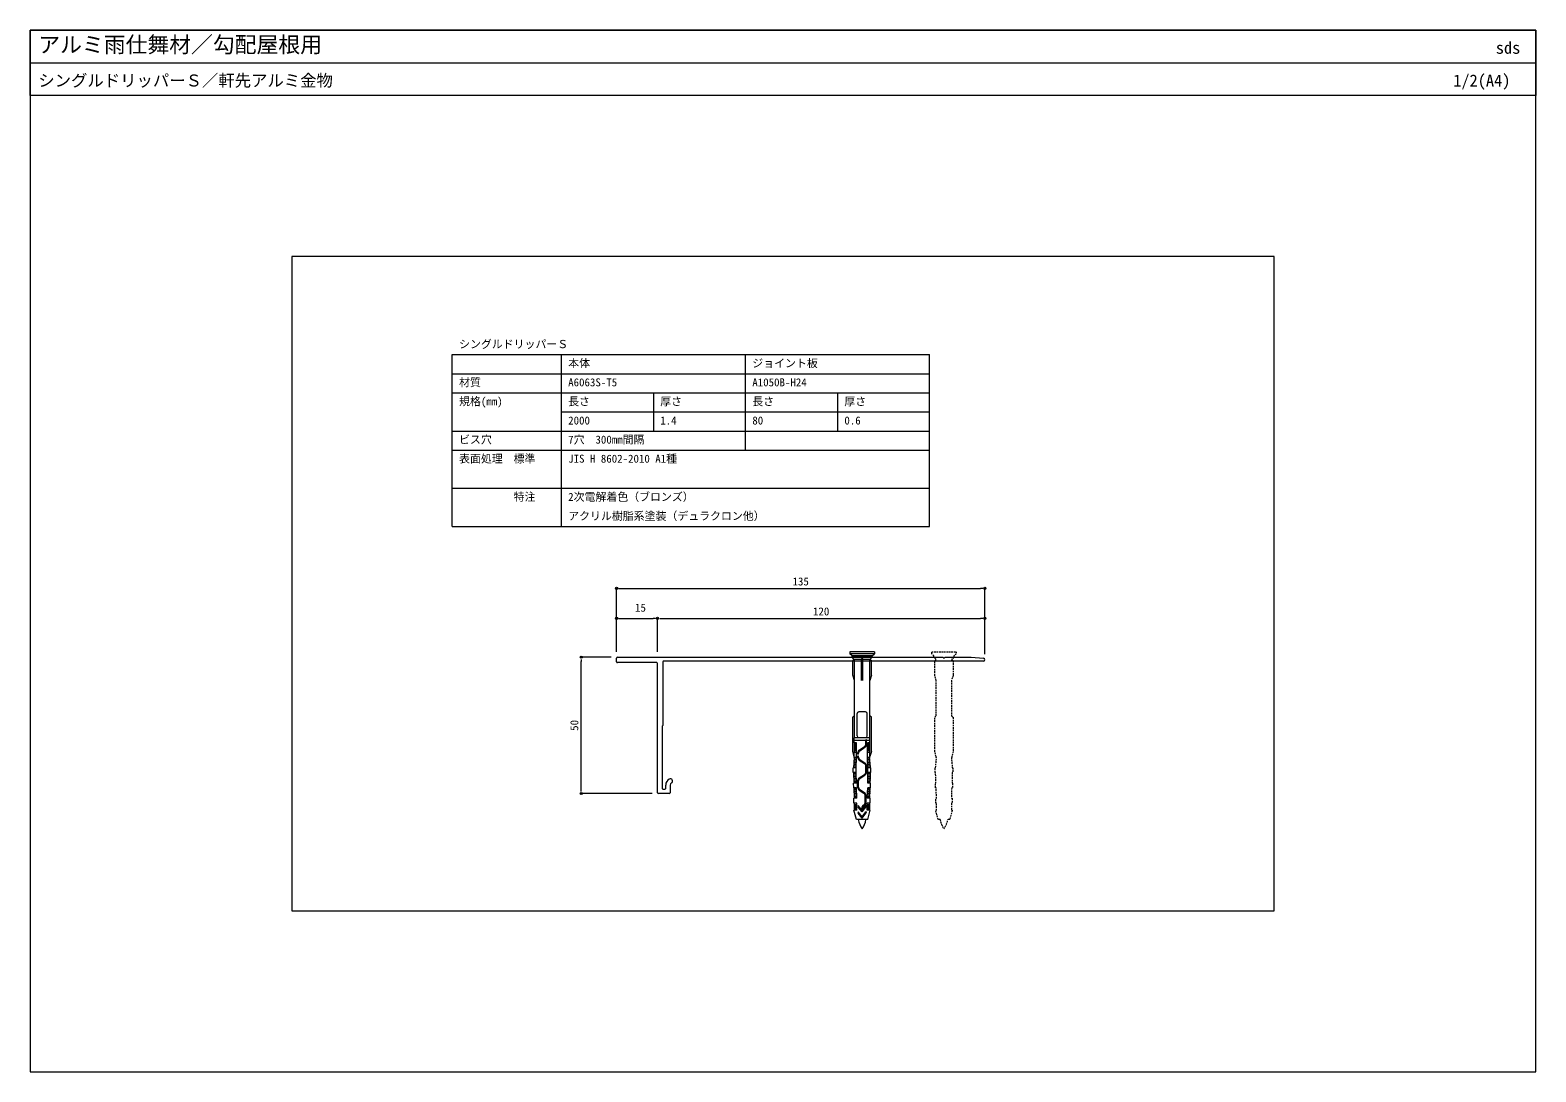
# Model space of a CAD drawing. Units: millimetres, scale not verified. Extents: x -276 to 276, y -191 to 191.
import ezdxf
from ezdxf.enums import TextEntityAlignment as Align

# ---------------------------------------------------------------- set-up
doc = ezdxf.new("R2010")
doc.units = ezdxf.units.MM
doc.header["$LTSCALE"] = 0.5
doc.linetypes.add('DASHED1', pattern=[1.8, 1.2, -0.6])
for name, color, linetype, lineweight in [('0-0_0', 7, 'Continuous', 9), ('0-2_moji', 7, 'Continuous', 18), ('0-3_SUNPO', 7, 'Continuous', 18), ('0-4_KANAMONO', 5, 'Continuous', 18), ('0-5_KANAMONO_SCREW', 4, 'Continuous', 18), ('0-6_WAKU', 7, 'Continuous', 18)]:
    doc.layers.add(name, color=color, linetype=linetype, lineweight=lineweight)
doc.styles.add('ＭＳ ゴシック', font='')
doc.styles.get('ＭＳ ゴシック').set_extended_font_data('MS Gothic')

# ---------------------------------------------------------------- blocks, each defined once
blk = doc.blocks.new('_DOT')
at = {"layer": '0-0_0'}
for p, q in [((-0.5, 0), (-1, 0)), ((0.25, 0), (-0.25, 0))]:
    blk.add_line(p, q, dxfattribs=at)
blk.add_circle((0, 0), 0.25, dxfattribs=at)

msp = doc.modelspace()

# ---------------------------------------------------------------- linework, layer by layer
at = {"layer": '0-0_0', "lineweight": 18}
msp.add_line((-275.9481, 179.0362), (276.0519, 179.0362), dxfattribs=at)
msp.add_lwpolyline([(-179.9481, -131.9638), (180.0519, -131.9638), (180.0519, 108.0362), (-179.9481, 108.0362)], close=True, dxfattribs=at)
at = {"layer": '0-2_moji'}
for p, q in [((-121.1977, 9.0362), (-121.1977, 72.0362)), ((-121.1977, 72.0362), (53.8023, 72.0362)), ((-81.1977, 9.0362), (-81.1977, 72.0362)), ((-13.6977, 37.0362), (-13.6977, 72.0362)), ((53.8023, 9.0362), (53.8023, 72.0362)), ((-121.1977, 65.0362), (53.8023, 65.0362)), ((-121.1977, 58.0362), (53.8023, 58.0362)), ((-47.4477, 58.0362), (-47.4477, 44.0362)), ((20.0523, 58.0362), (20.0523, 44.0362)), ((-81.1977, 51.0362), (53.8023, 51.0362)), ((-121.1977, 44.0362), (53.8023, 44.0362)), ((-121.1977, 37.0362), (53.8023, 37.0362)), ((-121.1977, 23.0362), (53.8023, 23.0362)), ((-121.1977, 9.0362), (53.8023, 9.0362))]:
    msp.add_line(p, q, dxfattribs=at)
at = {"layer": '0-3_SUNPO'}
for p, q in [((-60.948, -36.9001), (-60.948, -13.6739)), ((-59.348, -13.6739), (72.452, -13.6739)), ((74.052, -37.8001), (74.052, -13.6739)), ((-60.948, -36.9001), (-60.948, -24.6654)), ((-59.348, -24.6654), (-47.548, -24.6654)), ((-45.948, -36.9001), (-45.948, -24.6654)), ((-45.948, -36.9001), (-45.948, -24.6654)), ((-44.348, -24.6654), (72.452, -24.6654)), ((74.052, -37.8001), (74.052, -24.6654)), ((-62.948, -38.9001), (-73.913, -38.9001)), ((-73.913, -87.3001), (-73.913, -40.5001)), ((-47.948, -88.9001), (-73.913, -88.9001))]:
    msp.add_line(p, q, dxfattribs=at)
at = {"layer": '0-4_KANAMONO'}
for p, q in [((-60.948, -40.6001), (-60.948, -39.2001)), ((-46.248, -40.9001), (-60.648, -40.9001)), ((-45.948, -88.6001), (-45.948, -41.2001)), ((73.552, -40.3001), (-43.648, -40.3001)), ((-43.948, -87.3001), (-43.248, -87.3001)), ((-42.948, -87.0001), (-42.948, -85.8001)), ((-41.348, -85.8001), (-41.348, -88.6001)), ((-41.648, -88.9001), (-45.648, -88.9001))]:
    msp.add_line(p, q, dxfattribs=at)
for points in [[(-60.648, -38.9001), (28.6277, -38.9001), (28.8399, -39.1122)], [(-43.948, -40.6001), (-43.948, -63.9001), (-44.248, -64.2001), (-44.248, -87.0001)], [(29.2641, -39.1122), (29.4762, -38.9001), (58.6277, -38.9001), (58.8399, -39.1122)], [(59.2641, -39.1122), (59.4762, -38.9001), (69.052, -38.9001), (73.596, -39.302)]]:
    msp.add_lwpolyline(points, dxfattribs=at)
for centre, radius, start, end in [((-60.648, -39.2001), 0.3, 90, 180), ((-60.648, -40.6001), 0.3, 180, 270), ((-46.248, -41.2001), 0.3, 0, 90), ((-43.648, -40.6001), 0.3, 90, 180), ((29.052, -38.9001), 0.3, 225, 315), ((59.052, -38.9001), 0.3, 225, 315), ((73.552, -39.8001), 0.5, 270, 84.94506), ((-43.948, -87.0001), 0.3, 180, 270), ((-43.248, -87.0001), 0.3, 270, 0), ((-40.448, -85.8001), 2.5, 118.07249, 180), ((-41.248, -84.3001), 0.8, 298.07249, 118.07249), ((-40.448, -85.8001), 0.9, 118.07249, 180), ((-45.648, -88.6001), 0.3, 180, 270), ((-41.648, -88.6001), 0.3, 270, 0)]:
    msp.add_arc(centre, radius, start, end, dxfattribs=at)
at = {"layer": '0-5_KANAMONO_SCREW'}
for p, q in [((33.552, -36.8851), (24.552, -36.8851)), ((24.552, -36.8851), (24.552, -37.6251)), ((33.552, -37.6251), (24.552, -37.6251)), ((25.377, -38.4501), (24.552, -37.6251)), ((25.377, -38.9001), (25.377, -38.4501)), ((32.727, -38.4501), (33.552, -37.6251)), ((33.552, -36.8851), (33.552, -37.6251)), ((26.162, -39.7501), (25.377, -38.9001)), ((32.727, -38.9001), (25.377, -38.9001)), ((26.262, -39.7501), (25.662, -40.2501)), ((25.662, -45.5501), (25.662, -40.2501)), ((31.942, -39.7501), (26.162, -39.7501)), ((26.262, -68.4501), (26.262, -39.7501)), ((29.052, -45.5501), (29.052, -40.2501)), ((29.302, -47.4501), (29.302, -39.7501)), ((31.842, -68.4501), (31.842, -39.7501)), ((32.442, -40.2501), (31.842, -39.7501)), ((31.942, -39.7501), (32.727, -38.9001)), ((32.442, -45.5501), (32.442, -40.2501)), ((26.262, -47.4501), (25.662, -45.5501)), ((32.442, -45.5501), (31.842, -47.4501)), ((26.262, -60.4501), (25.662, -60.9501)), ((27.202, -67.7501), (27.202, -59.5501)), ((30.302, -58.9501), (27.802, -58.9501)), ((30.902, -67.7501), (30.902, -59.5501)), ((32.442, -60.9501), (31.842, -60.4501)), ((25.662, -73.4501), (25.662, -60.9501)), ((32.442, -73.4501), (32.442, -60.9501)), ((26.162, -70.2501), (26.162, -68.4501)), ((31.942, -68.4501), (26.162, -68.4501)), ((30.402, -69.4501), (26.162, -69.4501)), ((26.262, -73.8501), (26.262, -70.2501)), ((27.052, -70.7501), (26.262, -70.7501)), ((27.052, -71.2501), (26.262, -71.2501)), ((27.052, -71.7501), (26.262, -71.7501)), ((27.802, -68.3501), (30.302, -68.3501)), ((27.9967, -72.9532), (29.9445, -71.695)), ((30.402, -70.855), (30.402, -69.2501)), ((31.942, -69.4501), (30.702, -69.4501)), ((31.942, -70.2501), (31.052, -70.2501)), ((31.052, -75.6501), (31.052, -70.2501)), ((31.842, -70.7501), (31.052, -70.7501)), ((31.842, -71.2501), (31.052, -71.2501)), ((31.842, -71.7501), (31.052, -71.7501)), ((31.842, -73.8501), (31.842, -70.2501)), ((31.942, -70.2501), (31.942, -68.4501)), ((26.162, -75.3501), (25.662, -73.4501)), ((25.9883, -79.4501), (26.3233, -75.6501)), ((27, -77.0501), (26.047, -77.0501)), ((27.0223, -76.4501), (26.0999, -76.4501)), ((27.0446, -75.8501), (26.1528, -75.8501)), ((26.162, -75.6501), (26.162, -73.8501)), ((27.052, -73.8501), (26.162, -73.8501)), ((27.052, -75.6501), (26.162, -75.6501)), ((27.052, -72.2501), (26.262, -72.2501)), ((27.052, -72.7501), (26.262, -72.7501)), ((27.052, -73.2501), (26.262, -73.2501)), ((26.9109, -79.4501), (27.052, -75.6501)), ((27.402, -74.4501), (27.402, -74.0452)), ((27.702, -74.4501), (27.402, -74.4501)), ((27.402, -75.555), (27.402, -75.1501)), ((27.702, -75.1501), (27.402, -75.1501)), ((27.702, -74.4501), (27.702, -74.0452)), ((27.702, -75.555), (27.702, -75.1501)), ((27.9967, -76.647), (29.9445, -77.9052)), ((28.1594, -73.2052), (30.1073, -71.947)), ((28.1594, -76.395), (30.1073, -77.6532)), ((31.842, -72.2501), (31.052, -72.2501)), ((31.842, -72.7501), (31.052, -72.7501)), ((31.842, -73.2501), (31.052, -73.2501)), ((31.942, -73.8501), (31.052, -73.8501)), ((31.1931, -79.4535), (31.052, -75.6501)), ((31.942, -75.6501), (31.052, -75.6501)), ((31.9511, -75.8501), (31.053, -75.8501)), ((32.004, -76.4501), (31.0817, -76.4501)), ((32.0569, -77.0501), (31.1039, -77.0501)), ((32.1156, -79.4501), (31.7806, -75.6501)), ((32.442, -73.4501), (31.942, -75.3501)), ((31.942, -75.6501), (31.942, -73.8501)), ((26.9109, -79.4501), (25.827, -79.4501)), ((25.827, -81.1501), (25.827, -79.4501)), ((26.902, -81.1501), (25.827, -81.1501)), ((26.912, -81.5501), (25.8455, -81.5501)), ((26.927, -82.1501), (25.8605, -82.1501)), ((26.942, -82.7501), (25.8755, -82.7501)), ((26.9332, -78.8501), (25.8884, -78.8501)), ((26.9555, -78.2501), (25.9413, -78.2501)), ((26.0883, -85.1501), (25.9883, -81.1501)), ((26.9777, -77.6501), (25.9941, -77.6501)), ((26.902, -81.1501), (26.911, -79.4416)), ((27.002, -85.1501), (26.902, -81.1501)), ((27.9967, -83.1532), (29.9445, -81.895)), ((28.1594, -83.4052), (30.1073, -82.147)), ((30.402, -81.055), (30.402, -78.7452)), ((30.702, -81.055), (30.702, -78.7452)), ((31.102, -85.1501), (31.202, -81.1501)), ((32.1098, -77.6501), (31.1262, -77.6501)), ((32.1627, -78.2501), (31.1484, -78.2501)), ((32.2285, -82.7501), (31.162, -82.7501)), ((32.2156, -78.8501), (31.1707, -78.8501)), ((32.2435, -82.1501), (31.177, -82.1501)), ((32.2585, -81.5501), (31.192, -81.5501)), ((32.277, -79.4501), (31.1929, -79.4501)), ((31.202, -81.1501), (31.1931, -79.4535)), ((32.277, -81.1501), (31.202, -81.1501)), ((32.0156, -85.1501), (32.1156, -81.1501)), ((32.277, -81.1501), (32.277, -79.4501)), ((26.957, -83.3501), (25.8905, -83.3501)), ((26.972, -83.9501), (25.9055, -83.9501)), ((26.987, -84.5501), (25.9205, -84.5501)), ((25.9656, -86.8501), (25.927, -85.1501)), ((27.002, -85.1501), (25.927, -85.1501)), ((27.002, -86.8501), (25.9656, -86.8501)), ((27.0158, -87.1501), (25.9879, -87.1501)), ((27.0388, -87.6501), (25.997, -87.6501)), ((27.0849, -88.2501), (26.0078, -88.2501)), ((26.302, -90.6501), (26.127, -86.8501)), ((27.177, -90.6501), (27.002, -86.8501)), ((27.402, -86.555), (27.402, -84.2452)), ((27.702, -86.555), (27.702, -84.2452)), ((27.9967, -87.647), (29.7445, -88.776)), ((28.1594, -87.395), (29.9073, -88.524)), ((30.927, -90.6501), (31.102, -86.8501)), ((32.0915, -88.2501), (31.0191, -88.2501)), ((32.1052, -87.6501), (31.0651, -87.6501)), ((32.1165, -87.1501), (31.0799, -87.1501)), ((32.177, -85.1501), (31.102, -85.1501)), ((32.1383, -86.8501), (31.102, -86.8501)), ((32.1835, -84.5501), (31.117, -84.5501)), ((32.2135, -83.3501), (31.147, -83.3501)), ((32.1985, -83.9501), (31.148, -83.9501)), ((31.802, -90.6501), (31.8883, -86.8501)), ((32.1383, -86.8501), (32.177, -85.1501)), ((27.1079, -88.8501), (26.0186, -88.8501)), ((27.1309, -89.4501), (26.0295, -89.4501)), ((27.154, -90.0501), (26.0403, -90.0501)), ((27.177, -90.6501), (26.052, -90.6501)), ((26.052, -92.4501), (26.052, -90.6501)), ((27.177, -92.4501), (26.052, -92.4501)), ((27.177, -93.0001), (26.127, -93.0001)), ((27.177, -93.5001), (26.127, -93.5001)), ((26.302, -95.0501), (26.302, -92.4501)), ((27.177, -95.0501), (27.177, -92.4501)), ((27.552, -93.3471), (27.552, -93.53)), ((29.052, -95.1501), (27.6416, -93.3166)), ((29.052, -95.6501), (27.6557, -93.8349)), ((29.052, -95.1501), (30.4624, -93.3166)), ((29.052, -95.6501), (30.4483, -93.8349)), ((29.4967, -93.1843), (29.7445, -93.0242)), ((29.6594, -93.4363), (29.9073, -93.2762)), ((30.202, -92.1842), (30.202, -89.616)), ((30.502, -92.1842), (30.502, -89.616)), ((30.552, -93.3471), (30.552, -93.53)), ((32.052, -90.6501), (30.927, -90.6501)), ((32.052, -92.4501), (30.927, -92.4501)), ((30.927, -95.0501), (30.927, -92.4501)), ((31.977, -93.0001), (30.927, -93.0001)), ((31.977, -93.5001), (30.927, -93.5001)), ((32.0506, -90.0501), (30.95, -90.0501)), ((32.0643, -89.4501), (30.973, -89.4501)), ((32.0779, -88.8501), (30.9961, -88.8501)), ((31.802, -95.0501), (31.802, -92.4501)), ((32.052, -92.4501), (32.052, -90.6501)), ((27.177, -95.0501), (26.052, -95.0501)), ((27.177, -94.0001), (26.127, -94.0001)), ((27.177, -94.5001), (26.127, -94.5001)), ((27.552, -95.6471), (27.552, -95.83)), ((29.052, -97.4501), (27.6416, -95.6166)), ((29.052, -97.9501), (27.6557, -96.1349)), ((28.902, -94.4501), (28.902, -94.2763)), ((29.202, -94.4501), (28.902, -94.4501)), ((29.052, -97.4501), (30.4624, -95.6166)), ((29.052, -97.9501), (30.4483, -96.1349)), ((29.202, -94.4501), (29.202, -94.2763)), ((30.552, -95.6471), (30.552, -95.83)), ((31.977, -94.0001), (30.927, -94.0001)), ((31.977, -94.5001), (30.927, -94.5001)), ((32.0511, -95.0501), (30.927, -95.0501)), ((31.152, -98.4501), (32.052, -95.0501))]:
    msp.add_line(p, q, dxfattribs=at)
for points in [[(32.727, -38.9001), (32.727, -38.4501), (25.377, -38.4501)], [(29.302, -47.4501), (29.052, -45.5501), (28.802, -47.4501), (28.802, -39.7501)], [(29.302, -39.7501), (29.052, -40.2501), (28.802, -39.7501)], [(27.052, -75.6501), (27.052, -70.2501), (26.162, -70.2501)], [(30.702, -70.855), (30.702, -69.2501), (30.402, -69.2501)], [(31.152, -98.4501), (26.952, -98.4501), (26.052, -95.0501)]]:
    msp.add_lwpolyline(points, dxfattribs=at)
at = {"layer": '0-5_KANAMONO_SCREW', "linetype": 'DASHED1'}
for points in [[(54.552, -36.8851), (63.552, -36.8851), (63.552, -37.6251), (62.727, -38.4501), (62.727, -38.9001), (61.942, -39.7501), (61.842, -39.7501), (62.442, -40.2501), (62.442, -45.5501), (61.842, -47.4501), (61.842, -60.4501), (62.442, -60.9501), (62.442, -73.4501), (61.942, -75.3501), (61.942, -75.6501), (61.7806, -75.6501), (62.1156, -79.4501), (62.277, -79.4501), (62.277, -81.1501), (62.1156, -81.1501), (62.0156, -85.1501), (62.177, -85.1501), (62.1383, -86.8501), (61.8883, -86.8501), (61.802, -90.6501), (62.052, -90.6501), (62.052, -92.4501), (61.802, -92.4501), (61.802, -95.0501), (62.052, -95.0501), (61.152, -98.4501), (60.4763, -98.4501)], [(57.6277, -98.4501), (56.952, -98.4501), (56.052, -95.0501), (56.302, -95.0501), (56.302, -92.4501), (56.052, -92.4501), (56.052, -90.6501), (56.302, -90.6501), (56.2156, -86.8501), (55.9656, -86.8501), (55.927, -85.1501), (56.0883, -85.1501), (55.9883, -81.1501), (55.827, -81.1501), (55.827, -79.4501), (55.9883, -79.4501), (56.3233, -75.6501), (56.162, -75.6501), (56.162, -75.3501), (55.662, -73.4501), (55.662, -60.9501), (56.262, -60.4501), (56.262, -47.4501), (55.662, -45.5501), (55.662, -40.2501), (56.262, -39.7501), (56.162, -39.7501), (55.377, -38.9001), (55.377, -38.4501), (54.552, -37.6251), (54.552, -36.8851)]]:
    msp.add_lwpolyline(points, dxfattribs=at)
at = {"layer": '0-5_KANAMONO_SCREW'}
for centre, radius, start, end in [((27.802, -59.5501), 0.6, 90, 180), ((30.302, -59.5501), 0.6, 0, 90), ((27.802, -67.7501), 0.6, 180, 270), ((29.402, -70.855), 1, 302.8584, 0), ((29.402, -70.855), 1.3, 302.8584, 0), ((30.302, -67.7501), 0.6, 270, 0), ((28.702, -74.0452), 1.3, 122.8584, 180), ((28.702, -75.555), 1.3, 180, 237.1416), ((28.702, -74.0452), 1, 122.8584, 180), ((28.702, -75.555), 1, 180, 237.1416), ((29.402, -78.7452), 1, 0, 57.1416), ((29.402, -81.055), 1, 302.8584, 0), ((29.402, -78.7452), 1.3, 0, 57.1416), ((29.402, -81.055), 1.3, 302.8584, 0), ((28.702, -84.2452), 1.3, 122.8584, 180), ((28.702, -86.555), 1.3, 180, 237.1416), ((28.702, -84.2452), 1, 122.8584, 180), ((28.702, -86.555), 1, 180, 237.1416), ((27.602, -93.3471), 0.05, 37.56859, 180), ((28.052, -93.53), 0.5, 180, 217.56859), ((30.202, -94.2763), 1.3, 122.8584, 180), ((30.202, -94.2763), 1, 122.8584, 180), ((29.202, -89.616), 1, 0, 57.1416), ((29.202, -92.1842), 1, 302.8584, 0), ((29.202, -89.616), 1.3, 0, 57.1416), ((29.202, -92.1842), 1.3, 302.8584, 0), ((30.052, -93.53), 0.5, 322.43141, 0), ((30.502, -93.3471), 0.05, 0, 142.43141), ((27.602, -95.6471), 0.05, 37.56859, 180), ((28.052, -95.83), 0.5, 180, 217.56859), ((36.8351, -96.6451), 9.3827, 191.09155, 213.95053), ((21.2689, -96.6451), 9.3827, 326.04947, 348.90845), ((30.052, -95.83), 0.5, 322.43141, 0), ((30.502, -95.6471), 0.05, 0, 142.43141)]:
    msp.add_arc(centre, radius, start, end, dxfattribs=at)
at = {"layer": '0-5_KANAMONO_SCREW', "linetype": 'DASHED1'}
for centre, start, end in [((66.8351, -96.6451), 191.09155, 213.95053), ((51.2689, -96.6451), 326.04947, 348.90845)]:
    msp.add_arc(centre, 9.3827, start, end, dxfattribs=at)
at = {"layer": '0-6_WAKU'}
for points in [[(-275.9481, -190.9638), (276.0519, -190.9638), (276.0519, 191.0362), (-275.9481, 191.0362)], [(276.0519, 167.0362), (-275.9481, 167.0362), (-275.9481, 191.0362), (276.0519, 191.0362)]]:
    msp.add_lwpolyline(points, close=True, dxfattribs=at)

# ---------------------------------------------------------------- block references
at = {"layer": '0-3_SUNPO', "xscale": 1.6, "yscale": 1.6}
for p, rotation in [((-60.948, -13.6739), 180), ((-60.948, -24.6654), 180), ((-45.948, -24.6654), 180), ((-73.913, -38.9001), 90), ((-73.913, -88.9001), 270)]:
    msp.add_blockref('_DOT', p, dxfattribs=dict(at, rotation=rotation))
for p in [(74.052, -13.6739), (-45.948, -24.6654), (74.052, -24.6654)]:
    msp.add_blockref('_DOT', p, dxfattribs=at)

# ---------------------------------------------------------------- texts
at = {"layer": '0-2_moji', "style": 'ＭＳ ゴシック'}
for s, p in [('シングルドリッパーＳ', (-118.6977, 73.5362)), ('本体', (-78.6977, 66.5362)), ('ジョイント板', (-11.1977, 66.5362)), ('材質', (-118.6977, 59.5362)), ('A6063S-T5', (-78.6977, 59.5362)), ('A1050B-H24', (-11.1977, 59.5362)), ('規格(mm)', (-118.6977, 52.5362)), ('長さ', (-78.6977, 52.5362)), ('厚さ', (-44.9477, 52.5362)), ('長さ', (-11.1977, 52.5362)), ('厚さ', (22.5523, 52.5362)), ('2000', (-78.6977, 45.5362)), ('1.4', (-44.9477, 45.5362)), ('80', (-11.1977, 45.5362)), ('0.6', (22.5523, 45.5362)), ('ビス穴', (-118.6977, 38.5362)), ('7穴\u3000300mm間隔', (-78.6977, 38.5362)), ('表面処理\u3000標準', (-118.6977, 31.5362)), ('JIS H 8602-2010 A1種', (-78.6977, 31.5362)), ('\u3000\u3000\u3000\u3000\u3000特注', (-118.6977, 17.5362)), ('2次電解着色（ブロンズ）', (-78.6977, 17.5362)), ('アクリル樹脂系塗装（デュラクロン他）', (-78.6977, 10.5362))]:
    msp.add_text(s, height=2.933, dxfattribs=at).set_placement(p, align=Align.BOTTOM_LEFT)
at = {"layer": '0-3_SUNPO', "style": 'ＭＳ ゴシック'}
for s, p in [('135', (3.552, -13.4739)), ('15', (-54.1822, -23.0915)), ('120', (11.052, -24.4654))]:
    msp.add_text(s, height=2.933, dxfattribs=at).set_placement(p, align=Align.BOTTOM_LEFT)
msp.add_text('50', height=2.933, rotation=90, dxfattribs=at).set_placement((-74.113, -65.9001), align=Align.BOTTOM_LEFT)
at = {"layer": '0-6_WAKU', "style": 'ＭＳ ゴシック'}
for s, height, p in [('アルミ雨仕舞材／勾配屋根用', 5.865, (-272.9481, 181.0362)), ('sds', 4.399, (261.3565, 181.0362)), ('シングルドリッパーＳ／軒先アルミ金物', 4.399, (-272.9481, 169.0362)), ('1/2(A4)', 4.399, (245.7626, 169.0362))]:
    msp.add_text(s, height=height, dxfattribs=at).set_placement(p, align=Align.BOTTOM_LEFT)

doc.saveas('drawing.dxf')
